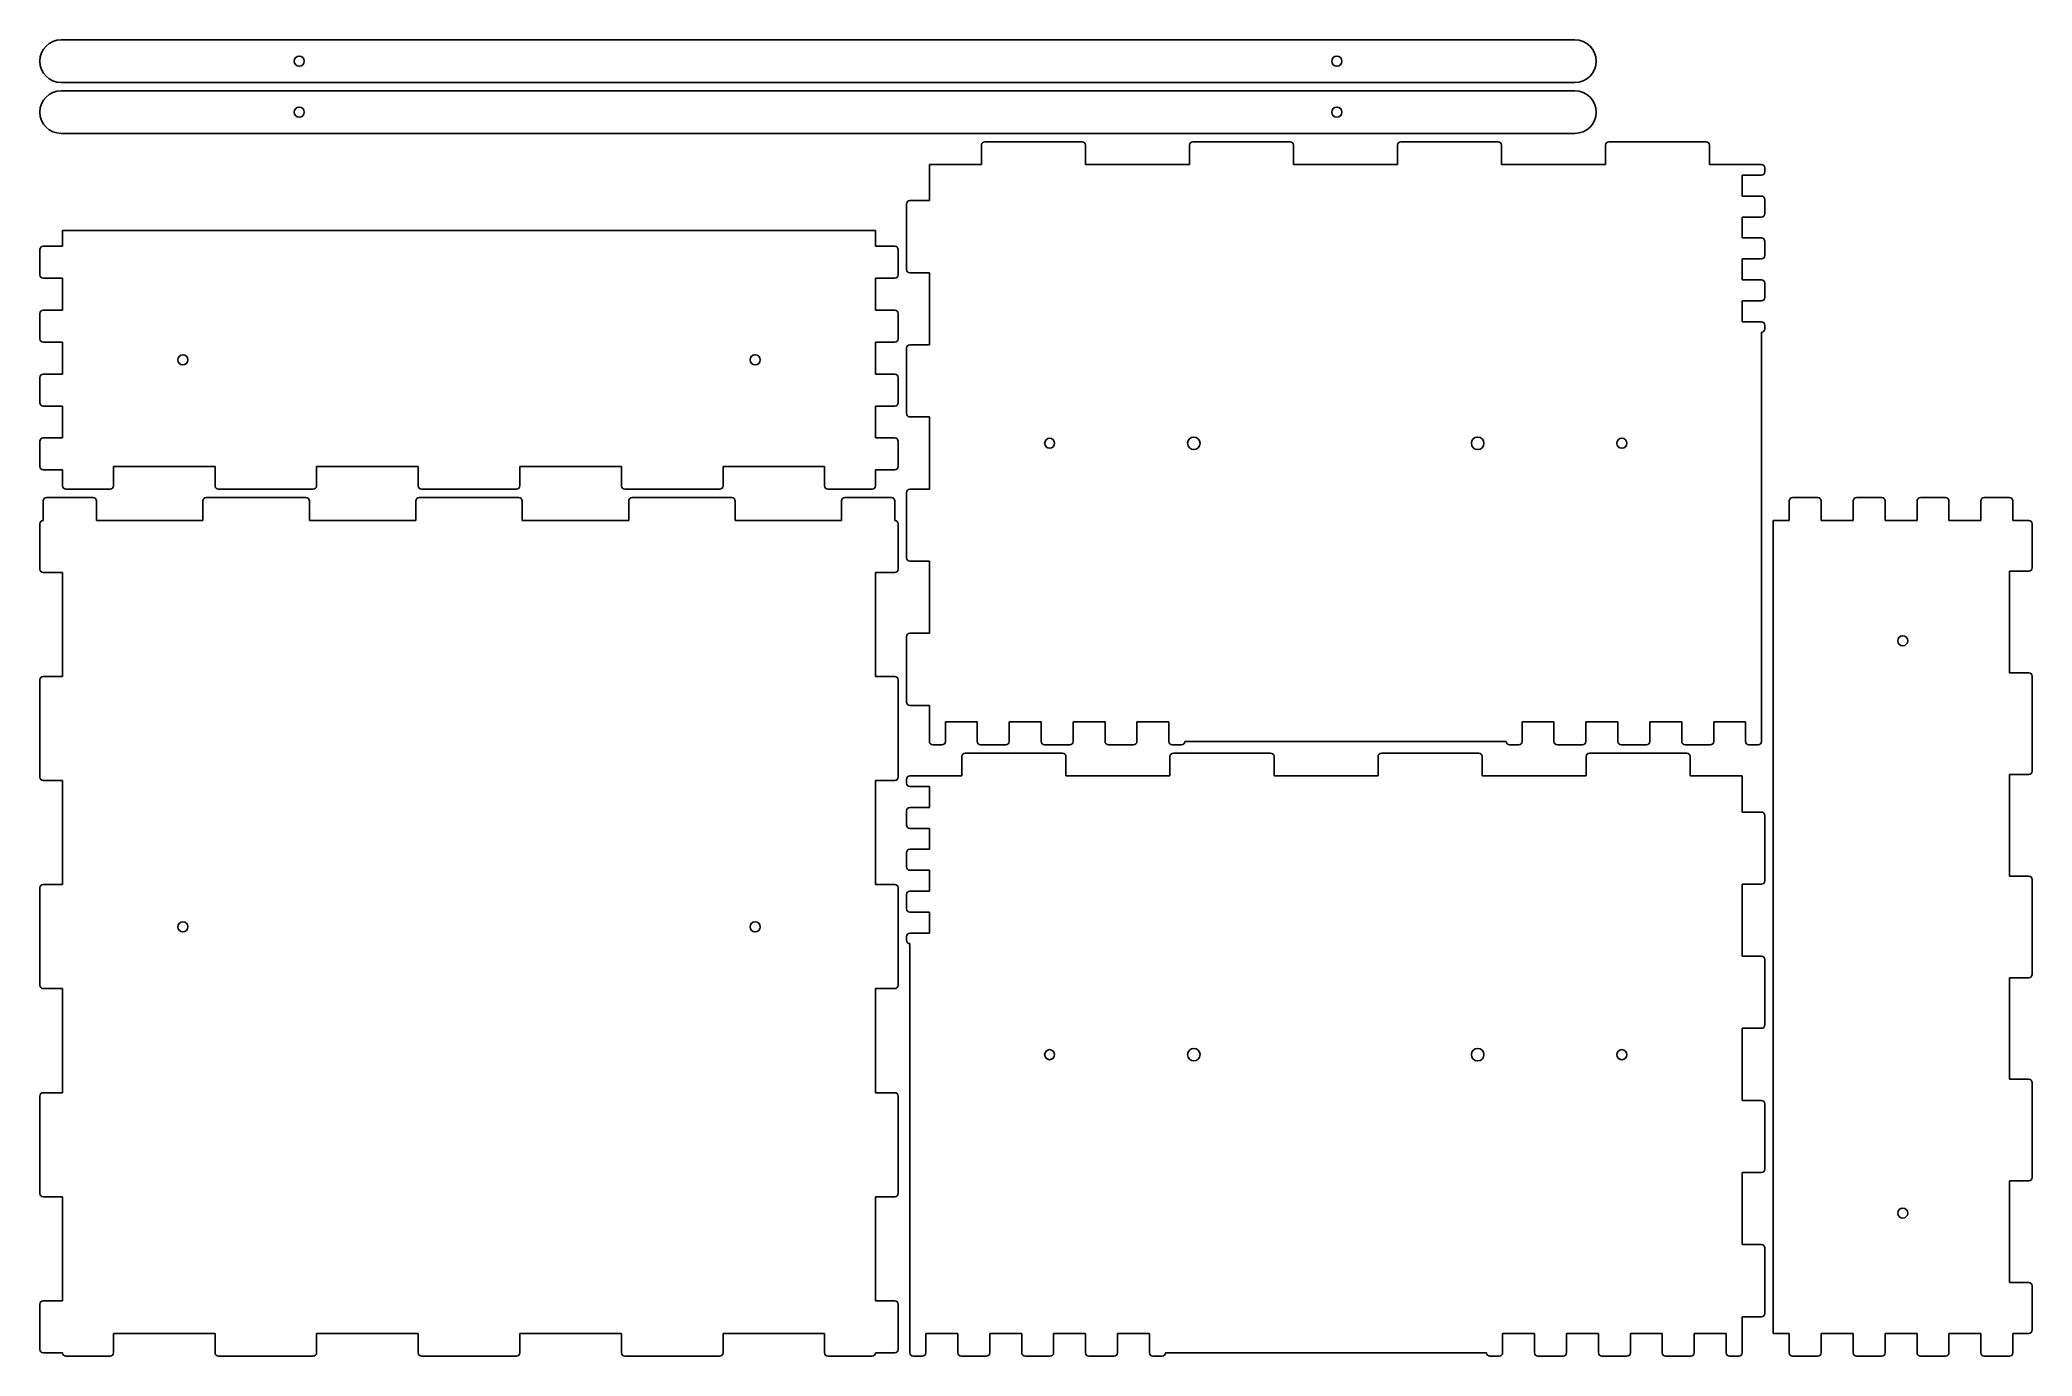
# Model space of a CAD drawing. Header units: millimetres. Extents: x 0 to 1188, y 0 to 785.
import ezdxf

# ---------------------------------------------------------------- set-up
doc = ezdxf.new("R2010")
doc.units = ezdxf.units.MM
doc.layers.add('SheetCutProfiles', color=7, linetype='CONTINUOUS')

msp = doc.modelspace()

# ---------------------------------------------------------------- linework, layer by layer
at = {"layer": 'SheetCutProfiles'}
for p, q in [((12.7, 785), (915.7, 785)), ((12.7, 759.6), (915.7, 759.6)), ((915.7, 754.6), (12.7, 754.6)), ((915.7, 729.2), (12.7, 729.2)), ((561.625, 722.2), (561.625, 710.6)), ((563.625, 724.2), (621.675, 724.2)), ((623.675, 710.6), (623.675, 722.2)), ((685.725, 722.2), (685.725, 710.6)), ((687.725, 724.2), (745.775, 724.2)), ((747.775, 710.6), (747.775, 722.2)), ((809.825, 722.2), (809.825, 710.6)), ((811.825, 724.2), (869.875, 724.2)), ((871.875, 710.6), (871.875, 722.2)), ((933.925, 722.2), (933.925, 710.6)), ((935.925, 724.2), (993.975, 724.2)), ((995.975, 710.6), (995.975, 722.2)), ((530.6, 710.6), (561.625, 710.6)), ((530.6, 710.6), (530.6, 689.1)), ((623.675, 710.6), (685.725, 710.6)), ((747.775, 710.6), (809.825, 710.6)), ((871.875, 710.6), (933.925, 710.6)), ((995.975, 710.6), (1027, 710.6)), ((1015.4, 691.85), (1015.4, 704.35)), ((1027, 704.35), (1015.4, 704.35)), ((1029, 708.6), (1029, 706.35)), ((1015.4, 691.85), (1027, 691.85)), ((1029, 689.85), (1029, 681.35)), ((517, 687.1), (517, 648.1)), ((519, 689.1), (530.6, 689.1)), ((1015.4, 666.85), (1015.4, 679.35)), ((1027, 679.35), (1015.4, 679.35)), ((13.6, 671.4), (13.6, 661.875)), ((498.4, 671.4), (13.6, 671.4)), ((498.4, 671.4), (498.4, 661.875)), ((1015.4, 666.85), (1027, 666.85)), ((0, 659.875), (0, 644.825)), ((2, 661.875), (13.6, 661.875)), ((510, 661.875), (498.4, 661.875)), ((512, 659.875), (512, 644.825)), ((1015.4, 641.85), (1015.4, 654.35)), ((1027, 654.35), (1015.4, 654.35)), ((1029, 664.85), (1029, 656.35)), ((13.6, 642.825), (2, 642.825)), ((13.6, 642.825), (13.6, 623.775)), ((498.4, 642.825), (510, 642.825)), ((498.4, 642.825), (498.4, 623.775)), ((530.6, 646.1), (519, 646.1)), ((530.6, 646.1), (530.6, 603.1)), ((1015.4, 641.85), (1027, 641.85)), ((1029, 639.85), (1029, 631.35)), ((0, 621.775), (0, 606.725)), ((2, 623.775), (13.6, 623.775)), ((510, 623.775), (498.4, 623.775)), ((512, 621.775), (512, 606.725)), ((1015.4, 616.85), (1015.4, 629.35)), ((1027, 629.35), (1015.4, 629.35)), ((1015.4, 616.85), (1027, 616.85)), ((1027, 610.6), (1027, 366.6)), ((1029, 614.85), (1029, 612.6)), ((13.6, 604.725), (2, 604.725)), ((13.6, 604.725), (13.6, 585.675)), ((498.4, 604.725), (510, 604.725)), ((498.4, 604.725), (498.4, 585.675)), ((517, 601.1), (517, 562.1)), ((519, 603.1), (530.6, 603.1)), ((0, 583.675), (0, 568.625)), ((2, 585.675), (13.6, 585.675)), ((510, 585.675), (498.4, 585.675)), ((512, 583.675), (512, 568.625)), ((13.6, 566.625), (2, 566.625)), ((13.6, 566.625), (13.6, 547.575)), ((498.4, 566.625), (510, 566.625)), ((498.4, 566.625), (498.4, 547.575)), ((530.6, 560.1), (519, 560.1)), ((530.6, 560.1), (530.6, 517.1)), ((2, 547.575), (13.6, 547.575)), ((510, 547.575), (498.4, 547.575)), ((0, 545.575), (0, 530.525)), ((512, 545.575), (512, 530.525)), ((13.6, 528.525), (2, 528.525)), ((13.6, 528.525), (13.6, 519)), ((43.9, 530.6), (104.5, 530.6)), ((43.9, 519), (43.9, 530.6)), ((104.5, 530.6), (104.5, 519)), ((165.1, 530.6), (225.7, 530.6)), ((165.1, 519), (165.1, 530.6)), ((225.7, 530.6), (225.7, 519)), ((286.3, 530.6), (346.9, 530.6)), ((286.3, 519), (286.3, 530.6)), ((346.9, 530.6), (346.9, 519)), ((407.5, 530.6), (468.1, 530.6)), ((407.5, 519), (407.5, 530.6)), ((468.1, 530.6), (468.1, 519)), ((498.4, 528.525), (510, 528.525)), ((498.4, 519), (498.4, 528.525)), ((4, 512), (31.75, 512)), ((41.9, 517), (15.6, 517)), ((99.25, 512), (158.75, 512)), ((163.1, 517), (106.5, 517)), ((226.25, 512), (285.75, 512)), ((284.3, 517), (227.7, 517)), ((405.5, 517), (348.9, 517)), ((353.25, 512), (412.75, 512)), ((496.4, 517), (470.1, 517)), ((480.25, 512), (508, 512)), ((517, 515.1), (517, 476.1)), ((519, 517.1), (530.6, 517.1)), ((1045.525, 512), (1060.575, 512)), ((1083.625, 512), (1098.675, 512)), ((1121.725, 512), (1136.775, 512)), ((1159.825, 512), (1174.875, 512)), ((2, 510), (2, 498.4)), ((33.75, 498.4), (33.75, 510)), ((97.25, 510), (97.25, 498.4)), ((160.75, 498.4), (160.75, 510)), ((224.25, 510), (224.25, 498.4)), ((287.75, 498.4), (287.75, 510)), ((351.25, 510), (351.25, 498.4)), ((414.75, 498.4), (414.75, 510)), ((478.25, 510), (478.25, 498.4)), ((510, 510), (510, 498.4)), ((1043.525, 510), (1043.525, 498.4)), ((1062.575, 498.4), (1062.575, 510)), ((1081.625, 510), (1081.625, 498.4)), ((1100.675, 498.4), (1100.675, 510)), ((1119.725, 510), (1119.725, 498.4)), ((1138.775, 498.4), (1138.775, 510)), ((1157.825, 510), (1157.825, 498.4)), ((1176.875, 498.4), (1176.875, 510)), ((0, 469.375), (0, 496.4)), ((97.25, 498.4), (33.75, 498.4)), ((224.25, 498.4), (160.75, 498.4)), ((351.25, 498.4), (287.75, 498.4)), ((478.25, 498.4), (414.75, 498.4)), ((512, 469.375), (512, 496.4)), ((1034, 498.4), (1043.525, 498.4)), ((1034, 13.6), (1034, 498.4)), ((1062.575, 498.4), (1081.625, 498.4)), ((1100.675, 498.4), (1119.725, 498.4)), ((1138.775, 498.4), (1157.825, 498.4)), ((1176.875, 498.4), (1186.4, 498.4)), ((1188.4, 470.1), (1188.4, 496.4)), ((2, 467.375), (13.6, 467.375)), ((13.6, 467.375), (13.6, 405.325)), ((498.4, 467.375), (510, 467.375)), ((498.4, 405.325), (498.4, 467.375)), ((530.6, 474.1), (519, 474.1)), ((530.6, 474.1), (530.6, 431.1)), ((1174.8, 468.1), (1174.8, 407.5)), ((1186.4, 468.1), (1174.8, 468.1)), ((517, 429.1), (517, 390.1)), ((519, 431.1), (530.6, 431.1)), ((13.6, 405.325), (2, 405.325)), ((510, 405.325), (498.4, 405.325)), ((1174.8, 407.5), (1186.4, 407.5)), ((1188.4, 348.9), (1188.4, 405.5)), ((0, 345.275), (0, 403.325)), ((512, 345.275), (512, 403.325)), ((530.6, 388.1), (519, 388.1)), ((530.6, 366.6), (530.6, 388.1)), ((540.125, 378.2), (540.125, 366.6)), ((540.125, 378.2), (559.175, 378.2)), ((559.175, 366.6), (559.175, 378.2)), ((578.225, 378.2), (578.225, 366.6)), ((578.225, 378.2), (597.275, 378.2)), ((597.275, 366.6), (597.275, 378.2)), ((616.325, 378.2), (616.325, 366.6)), ((616.325, 378.2), (635.375, 378.2)), ((635.375, 366.6), (635.375, 378.2)), ((654.425, 378.2), (654.425, 366.6)), ((654.425, 378.2), (673.475, 378.2)), ((673.475, 366.6), (673.475, 378.2)), ((884.125, 378.2), (884.125, 366.6)), ((884.125, 378.2), (903.175, 378.2)), ((903.175, 366.6), (903.175, 378.2)), ((922.225, 378.2), (922.225, 366.6)), ((922.225, 378.2), (941.275, 378.2)), ((941.275, 366.6), (941.275, 378.2)), ((960.325, 378.2), (960.325, 366.6)), ((960.325, 378.2), (979.375, 378.2)), ((979.375, 366.6), (979.375, 378.2)), ((998.425, 378.2), (998.425, 366.6)), ((998.425, 378.2), (1017.475, 378.2)), ((1017.475, 366.6), (1017.475, 378.2)), ((532.6, 364.6), (538.125, 364.6)), ((550.025, 346), (550.025, 357.6)), ((610.075, 359.6), (552.025, 359.6)), ((561.175, 364.6), (576.225, 364.6)), ((599.275, 364.6), (614.325, 364.6)), ((612.075, 357.6), (612.075, 346)), ((637.375, 364.6), (652.425, 364.6)), ((674.125, 346), (674.125, 357.6)), ((675.475, 364.6), (681, 364.6)), ((734.175, 359.6), (676.125, 359.6)), ((683, 366.6), (874.6, 366.6)), ((736.175, 357.6), (736.175, 346)), ((798.225, 346), (798.225, 357.6)), ((858.275, 359.6), (800.225, 359.6)), ((860.275, 357.6), (860.275, 346)), ((876.6, 364.6), (882.125, 364.6)), ((905.175, 364.6), (920.225, 364.6)), ((922.325, 346), (922.325, 357.6)), ((982.375, 359.6), (924.325, 359.6)), ((943.275, 364.6), (958.325, 364.6)), ((981.375, 364.6), (996.425, 364.6)), ((984.375, 357.6), (984.375, 346)), ((1019.475, 364.6), (1025, 364.6)), ((550.025, 346), (519, 346)), ((674.125, 346), (612.075, 346)), ((798.225, 346), (736.175, 346)), ((922.325, 346), (860.275, 346)), ((1015.4, 346), (984.375, 346)), ((1015.4, 346), (1015.4, 324.5)), ((1174.8, 346.9), (1174.8, 286.3)), ((1186.4, 346.9), (1174.8, 346.9)), ((2, 343.275), (13.6, 343.275)), ((13.6, 343.275), (13.6, 281.225)), ((498.4, 343.275), (510, 343.275)), ((498.4, 281.225), (498.4, 343.275)), ((517, 344), (517, 341.75)), ((519, 339.75), (530.6, 339.75)), ((530.6, 327.25), (530.6, 339.75)), ((517, 325.25), (517, 316.75)), ((530.6, 327.25), (519, 327.25)), ((1027, 324.5), (1015.4, 324.5)), ((1029, 322.5), (1029, 283.5)), ((519, 314.75), (530.6, 314.75)), ((530.6, 302.25), (530.6, 314.75)), ((517, 300.25), (517, 291.75)), ((530.6, 302.25), (519, 302.25)), ((519, 289.75), (530.6, 289.75)), ((530.6, 277.25), (530.6, 289.75)), ((1174.8, 286.3), (1186.4, 286.3)), ((0, 221.175), (0, 279.225)), ((13.6, 281.225), (2, 281.225)), ((510, 281.225), (498.4, 281.225)), ((512, 221.175), (512, 279.225)), ((517, 275.25), (517, 266.75)), ((530.6, 277.25), (519, 277.25)), ((1015.4, 281.5), (1027, 281.5)), ((1015.4, 281.5), (1015.4, 238.5)), ((1188.4, 227.7), (1188.4, 284.3)), ((519, 264.75), (530.6, 264.75)), ((530.6, 252.25), (530.6, 264.75)), ((517, 250.25), (517, 248)), ((530.6, 252.25), (519, 252.25)), ((519, 246), (519, 2)), ((1027, 238.5), (1015.4, 238.5)), ((1029, 236.5), (1029, 197.5)), ((2, 219.175), (13.6, 219.175)), ((13.6, 219.175), (13.6, 157.125)), ((498.4, 219.175), (510, 219.175)), ((498.4, 157.125), (498.4, 219.175)), ((1174.8, 225.7), (1174.8, 165.1)), ((1186.4, 225.7), (1174.8, 225.7)), ((1015.4, 195.5), (1027, 195.5)), ((1015.4, 195.5), (1015.4, 152.5)), ((0, 97.075), (0, 155.125)), ((13.6, 157.125), (2, 157.125)), ((510, 157.125), (498.4, 157.125)), ((512, 97.075), (512, 155.125)), ((1174.8, 165.1), (1186.4, 165.1)), ((1188.4, 106.5), (1188.4, 163.1)), ((1027, 152.5), (1015.4, 152.5)), ((1029, 150.5), (1029, 111.5)), ((1015.4, 109.5), (1027, 109.5)), ((1015.4, 109.5), (1015.4, 66.5)), ((2, 95.075), (13.6, 95.075)), ((13.6, 95.075), (13.6, 33.025)), ((498.4, 95.075), (510, 95.075)), ((498.4, 33.025), (498.4, 95.075)), ((1174.8, 104.5), (1174.8, 43.9)), ((1186.4, 104.5), (1174.8, 104.5)), ((1027, 66.5), (1015.4, 66.5)), ((1029, 64.5), (1029, 25.5)), ((1174.8, 43.9), (1186.4, 43.9)), ((1188.4, 15.6), (1188.4, 41.9)), ((0, 4), (0, 31.025)), ((13.6, 33.025), (2, 33.025)), ((510, 33.025), (498.4, 33.025)), ((512, 4), (512, 31.025)), ((43.9, 2), (43.9, 13.6)), ((43.9, 13.6), (104.5, 13.6)), ((104.5, 13.6), (104.5, 2)), ((165.1, 13.6), (225.7, 13.6)), ((165.1, 2), (165.1, 13.6)), ((225.7, 13.6), (225.7, 2)), ((286.3, 13.6), (346.9, 13.6)), ((286.3, 2), (286.3, 13.6)), ((346.9, 13.6), (346.9, 2)), ((407.5, 13.6), (468.1, 13.6)), ((407.5, 2), (407.5, 13.6)), ((468.1, 13.6), (468.1, 2)), ((547.575, 13.6), (528.525, 13.6)), ((528.525, 2), (528.525, 13.6)), ((547.575, 13.6), (547.575, 2)), ((585.675, 13.6), (566.625, 13.6)), ((566.625, 2), (566.625, 13.6)), ((585.675, 13.6), (585.675, 2)), ((623.775, 13.6), (604.725, 13.6)), ((604.725, 2), (604.725, 13.6)), ((623.775, 13.6), (623.775, 2)), ((661.875, 13.6), (642.825, 13.6)), ((642.825, 2), (642.825, 13.6)), ((661.875, 13.6), (661.875, 2)), ((891.575, 13.6), (872.525, 13.6)), ((872.525, 2), (872.525, 13.6)), ((891.575, 13.6), (891.575, 2)), ((929.675, 13.6), (910.625, 13.6)), ((910.625, 2), (910.625, 13.6)), ((929.675, 13.6), (929.675, 2)), ((967.775, 13.6), (948.725, 13.6)), ((948.725, 2), (948.725, 13.6)), ((967.775, 13.6), (967.775, 2)), ((1005.875, 13.6), (986.825, 13.6)), ((986.825, 2), (986.825, 13.6)), ((1005.875, 13.6), (1005.875, 2)), ((1015.4, 23.5), (1027, 23.5)), ((1015.4, 2), (1015.4, 23.5)), ((1034, 13.6), (1043.525, 13.6)), ((1043.525, 2), (1043.525, 13.6)), ((1062.575, 13.6), (1062.575, 2)), ((1062.575, 13.6), (1081.625, 13.6)), ((1081.625, 2), (1081.625, 13.6)), ((1100.675, 13.6), (1100.675, 2)), ((1100.675, 13.6), (1119.725, 13.6)), ((1119.725, 2), (1119.725, 13.6)), ((1138.775, 13.6), (1138.775, 2)), ((1138.775, 13.6), (1157.825, 13.6)), ((1157.825, 2), (1157.825, 13.6)), ((1176.875, 13.6), (1176.875, 2)), ((1186.4, 13.6), (1176.875, 13.6)), ((13.6, 2), (2, 2)), ((41.9, 0), (15.6, 0)), ((163.1, 0), (106.5, 0)), ((284.3, 0), (227.7, 0)), ((405.5, 0), (348.9, 0)), ((496.4, 0), (470.1, 0)), ((510, 2), (498.4, 2)), ((526.525, 0), (521, 0)), ((564.625, 0), (549.575, 0)), ((602.725, 0), (587.675, 0)), ((640.825, 0), (625.775, 0)), ((669.4, 0), (663.875, 0)), ((863, 2), (671.4, 2)), ((870.525, 0), (865, 0)), ((908.625, 0), (893.575, 0)), ((946.725, 0), (931.675, 0)), ((984.825, 0), (969.775, 0)), ((1013.4, 0), (1007.875, 0)), ((1045.525, 0), (1060.575, 0)), ((1083.625, 0), (1098.675, 0)), ((1121.725, 0), (1136.775, 0)), ((1159.825, 0), (1174.875, 0))]:
    msp.add_line(p, q, dxfattribs=at)
for centre, radius in [((154.733, 772.3), 3), ((773.667, 772.3), 3), ((154.733, 741.9), 3), ((773.667, 741.9), 3), ((85.333, 594.2), 3), ((426.667, 594.2), 3), ((602.333, 544.4), 3), ((688.333, 544.4), 3.75), ((857.667, 544.4), 3.75), ((943.667, 544.4), 3), ((1111.2, 426.667), 3), ((85.333, 256), 3), ((426.667, 256), 3), ((602.333, 179.8), 3), ((688.333, 179.8), 3.75), ((857.667, 179.8), 3.75), ((943.667, 179.8), 3), ((1111.2, 85.333), 3)]:
    msp.add_circle(centre, radius, dxfattribs=at)
for centre, radius, start, end in [((12.7, 772.3), 12.7, 90, -90), ((915.7, 772.3), 12.7, -90, 90), ((12.7, 741.9), 12.7, 90, -90), ((915.7, 741.9), 12.7, -90, 90), ((563.625, 722.2), 2, 90, 180), ((621.675, 722.2), 2, 0, 90), ((687.725, 722.2), 2, 90, 180), ((745.775, 722.2), 2, 0, 90), ((811.825, 722.2), 2, 90, 180), ((869.875, 722.2), 2, 0, 90), ((935.925, 722.2), 2, 90, 180), ((993.975, 722.2), 2, 0, 90), ((1027, 708.6), 2, 0, 90), ((1027, 706.35), 2, -90, 0), ((1027, 689.85), 2, 0, 90), ((519, 687.1), 2, 90, 180), ((1027, 681.35), 2, -90, 0), ((1027, 664.85), 2, 0, 90), ((2, 659.875), 2, 90, 180), ((510, 659.875), 2, 0, 90), ((1027, 656.35), 2, -90, 0), ((2, 644.825), 2, 180, -90), ((510, 644.825), 2, -90, 0), ((519, 648.1), 2, 180, -90), ((1027, 639.85), 2, 0, 90), ((1027, 631.35), 2, -90, 0), ((2, 621.775), 2, 90, 180), ((510, 621.775), 2, 0, 90), ((2, 606.725), 2, 180, -90), ((510, 606.725), 2, -90, 0), ((1027, 614.85), 2, 0, 90), ((1027, 612.6), 2, -90, 0), ((519, 601.1), 2, 90, 180), ((2, 583.675), 2, 90, 180), ((510, 583.675), 2, 0, 90), ((2, 568.625), 2, 180, -90), ((510, 568.625), 2, -90, 0), ((519, 562.1), 2, 180, -90), ((2, 545.575), 2, 90, 180), ((510, 545.575), 2, 0, 90), ((2, 530.525), 2, 180, -90), ((510, 530.525), 2, -90, 0), ((4, 510), 2, 90, 180), ((15.6, 519), 2, 180, -90), ((31.75, 510), 2, 0, 90), ((41.9, 519), 2, -90, 0), ((99.25, 510), 2, 90, 180), ((106.5, 519), 2, 180, -90), ((158.75, 510), 2, 0, 90), ((163.1, 519), 2, -90, 0), ((226.25, 510), 2, 90, 180), ((227.7, 519), 2, 180, -90), ((284.3, 519), 2, -90, 0), ((285.75, 510), 2, 0, 90), ((348.9, 519), 2, 180, -90), ((353.25, 510), 2, 90, 180), ((405.5, 519), 2, -90, 0), ((412.75, 510), 2, 0, 90), ((470.1, 519), 2, 180, -90), ((480.25, 510), 2, 90, 180), ((496.4, 519), 2, -90, 0), ((508, 510), 2, 0, 90), ((519, 515.1), 2, 90, 180), ((1045.525, 510), 2, 90, 180), ((1060.575, 510), 2, 0, 90), ((1083.625, 510), 2, 90, 180), ((1098.675, 510), 2, 0, 90), ((1121.725, 510), 2, 90, 180), ((1136.775, 510), 2, 0, 90), ((1159.825, 510), 2, 90, 180), ((1174.875, 510), 2, 0, 90), ((2, 496.4), 2, 90, 180), ((510, 496.4), 2, 0, 90), ((1186.4, 496.4), 2, 0, 90), ((519, 476.1), 2, 180, -90), ((2, 469.375), 2, 180, -90), ((510, 469.375), 2, -90, 0), ((1186.4, 470.1), 2, -90, 0), ((519, 429.1), 2, 90, 180), ((2, 403.325), 2, 90, 180), ((510, 403.325), 2, 0, 90), ((1186.4, 405.5), 2, 0, 90), ((519, 390.1), 2, 180, -90), ((532.6, 366.6), 2, 180, -90), ((538.125, 366.6), 2, -90, 0), ((552.025, 357.6), 2, 90, 180), ((561.175, 366.6), 2, 180, -90), ((576.225, 366.6), 2, -90, 0), ((599.275, 366.6), 2, 180, -90), ((610.075, 357.6), 2, 0, 90), ((614.325, 366.6), 2, -90, 0), ((637.375, 366.6), 2, 180, -90), ((652.425, 366.6), 2, -90, 0), ((675.475, 366.6), 2, 180, -90), ((676.125, 357.6), 2, 90, 180), ((681, 366.6), 2, -90, 0), ((734.175, 357.6), 2, 0, 90), ((800.225, 357.6), 2, 90, 180), ((858.275, 357.6), 2, 0, 90), ((876.6, 366.6), 2, 180, -90), ((882.125, 366.6), 2, -90, 0), ((905.175, 366.6), 2, 180, -90), ((920.225, 366.6), 2, -90, 0), ((924.325, 357.6), 2, 90, 180), ((943.275, 366.6), 2, 180, -90), ((958.325, 366.6), 2, -90, 0), ((981.375, 366.6), 2, 180, -90), ((982.375, 357.6), 2, 0, 90), ((996.425, 366.6), 2, -90, 0), ((1019.475, 366.6), 2, 180, -90), ((1025, 366.6), 2, -90, 0), ((2, 345.275), 2, 180, -90), ((510, 345.275), 2, -90, 0), ((519, 344), 2, 90, 180), ((1186.4, 348.9), 2, -90, 0), ((519, 341.75), 2, 180, -90), ((519, 325.25), 2, 90, 180), ((1027, 322.5), 2, 0, 90), ((519, 316.75), 2, 180, -90), ((519, 300.25), 2, 90, 180), ((519, 291.75), 2, 180, -90), ((1186.4, 284.3), 2, 0, 90), ((2, 279.225), 2, 90, 180), ((510, 279.225), 2, 0, 90), ((519, 275.25), 2, 90, 180), ((1027, 283.5), 2, -90, 0), ((519, 266.75), 2, 180, -90), ((519, 250.25), 2, 90, 180), ((519, 248), 2, 180, -90), ((1027, 236.5), 2, 0, 90), ((1186.4, 227.7), 2, -90, 0), ((2, 221.175), 2, 180, -90), ((510, 221.175), 2, -90, 0), ((1027, 197.5), 2, -90, 0), ((2, 155.125), 2, 90, 180), ((510, 155.125), 2, 0, 90), ((1186.4, 163.1), 2, 0, 90), ((1027, 150.5), 2, 0, 90), ((1027, 111.5), 2, -90, 0), ((2, 97.075), 2, 180, -90), ((510, 97.075), 2, -90, 0), ((1186.4, 106.5), 2, -90, 0), ((1027, 64.5), 2, 0, 90), ((1186.4, 41.9), 2, 0, 90), ((2, 31.025), 2, 90, 180), ((510, 31.025), 2, 0, 90), ((1027, 25.5), 2, -90, 0), ((1186.4, 15.6), 2, -90, 0), ((2, 4), 2, 180, -90), ((15.6, 2), 2, 180, -90), ((41.9, 2), 2, -90, 0), ((106.5, 2), 2, 180, -90), ((163.1, 2), 2, -90, 0), ((227.7, 2), 2, 180, -90), ((284.3, 2), 2, -90, 0), ((348.9, 2), 2, 180, -90), ((405.5, 2), 2, -90, 0), ((470.1, 2), 2, 180, -90), ((496.4, 2), 2, -90, 0), ((510, 4), 2, -90, 0), ((521, 2), 2, 180, -90), ((526.525, 2), 2, -90, 0), ((549.575, 2), 2, 180, -90), ((564.625, 2), 2, -90, 0), ((587.675, 2), 2, 180, -90), ((602.725, 2), 2, -90, 0), ((625.775, 2), 2, 180, -90), ((640.825, 2), 2, -90, 0), ((663.875, 2), 2, 180, -90), ((669.4, 2), 2, -90, 0), ((865, 2), 2, 180, -90), ((870.525, 2), 2, -90, 0), ((893.575, 2), 2, 180, -90), ((908.625, 2), 2, -90, 0), ((931.675, 2), 2, 180, -90), ((946.725, 2), 2, -90, 0), ((969.775, 2), 2, 180, -90), ((984.825, 2), 2, -90, 0), ((1007.875, 2), 2, 180, -90), ((1013.4, 2), 2, -90, 0), ((1045.525, 2), 2, 180, -90), ((1060.575, 2), 2, -90, 0), ((1083.625, 2), 2, 180, -90), ((1098.675, 2), 2, -90, 0), ((1121.725, 2), 2, 180, -90), ((1136.775, 2), 2, -90, 0), ((1159.825, 2), 2, 180, -90), ((1174.875, 2), 2, -90, 0)]:
    msp.add_arc(centre, radius, start, end, dxfattribs=at)

doc.saveas('drawing.dxf')
